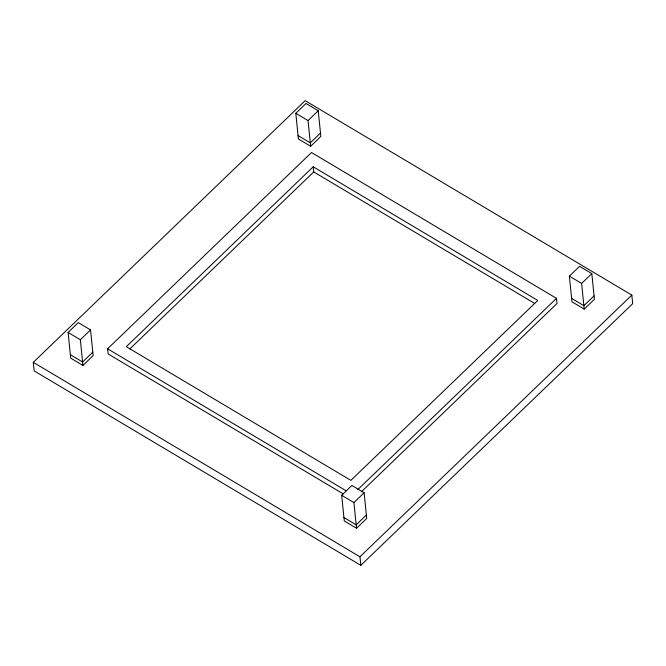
<?xml version="1.0" encoding="UTF-8"?>
<svg xmlns="http://www.w3.org/2000/svg" width="666" height="666" viewBox="0 0 666 666"><rect width="100%" height="100%" fill="white"/><g stroke="black" fill="none" stroke-linecap="round" stroke-linejoin="round"><path stroke-width="1" d="M33.3 362.337L305.17 100.658L631.834 295.096L632.7 303.663L360.83 565.342L34.166 370.904L33.3 362.337L359.956 556.776L360.83 565.342M68.099 332.442L78.297 322.627L90.543 329.92L93.157 355.619L82.959 365.426L70.704 358.133L68.099 332.442L80.345 339.735L82.959 365.426M295.796 113.287L305.985 103.471L318.24 110.764L320.846 136.455L310.647 146.27L298.401 138.978L295.796 113.287L308.042 120.571L310.647 146.27M80.345 339.735L90.543 329.92M308.042 120.571L318.24 110.764M92.807 352.189L82.609 362.004L70.363 354.712M320.496 133.025L310.306 142.84L298.052 135.548M343.273 493.914L108.117 353.937L107.592 348.793L311.497 152.531L556.493 298.36L557.017 303.505L361.355 491.824M313.211 166.783L126.299 346.695L350.874 480.369L537.787 300.466L313.211 166.783L313.736 171.928L129.812 348.951M341.675 495.288L351.873 485.472L364.119 492.765L366.725 518.456L356.535 528.271L344.28 520.978L341.675 495.288L353.921 502.58L356.535 528.271M569.363 276.124L579.562 266.317L591.816 273.609L594.422 299.3L584.224 309.116L571.977 301.823L569.363 276.124L581.618 283.416L584.224 309.116M357.833 489.577L556.493 298.36M353.921 502.58L364.119 492.765M581.618 283.416L591.816 273.609M366.383 515.034L356.185 524.85L343.939 517.557M594.072 295.87L583.882 305.686L571.628 298.393M359.956 556.776L631.834 295.096M313.736 171.928L534.748 303.48M107.592 348.793L346.328 490.9"/></g></svg>
